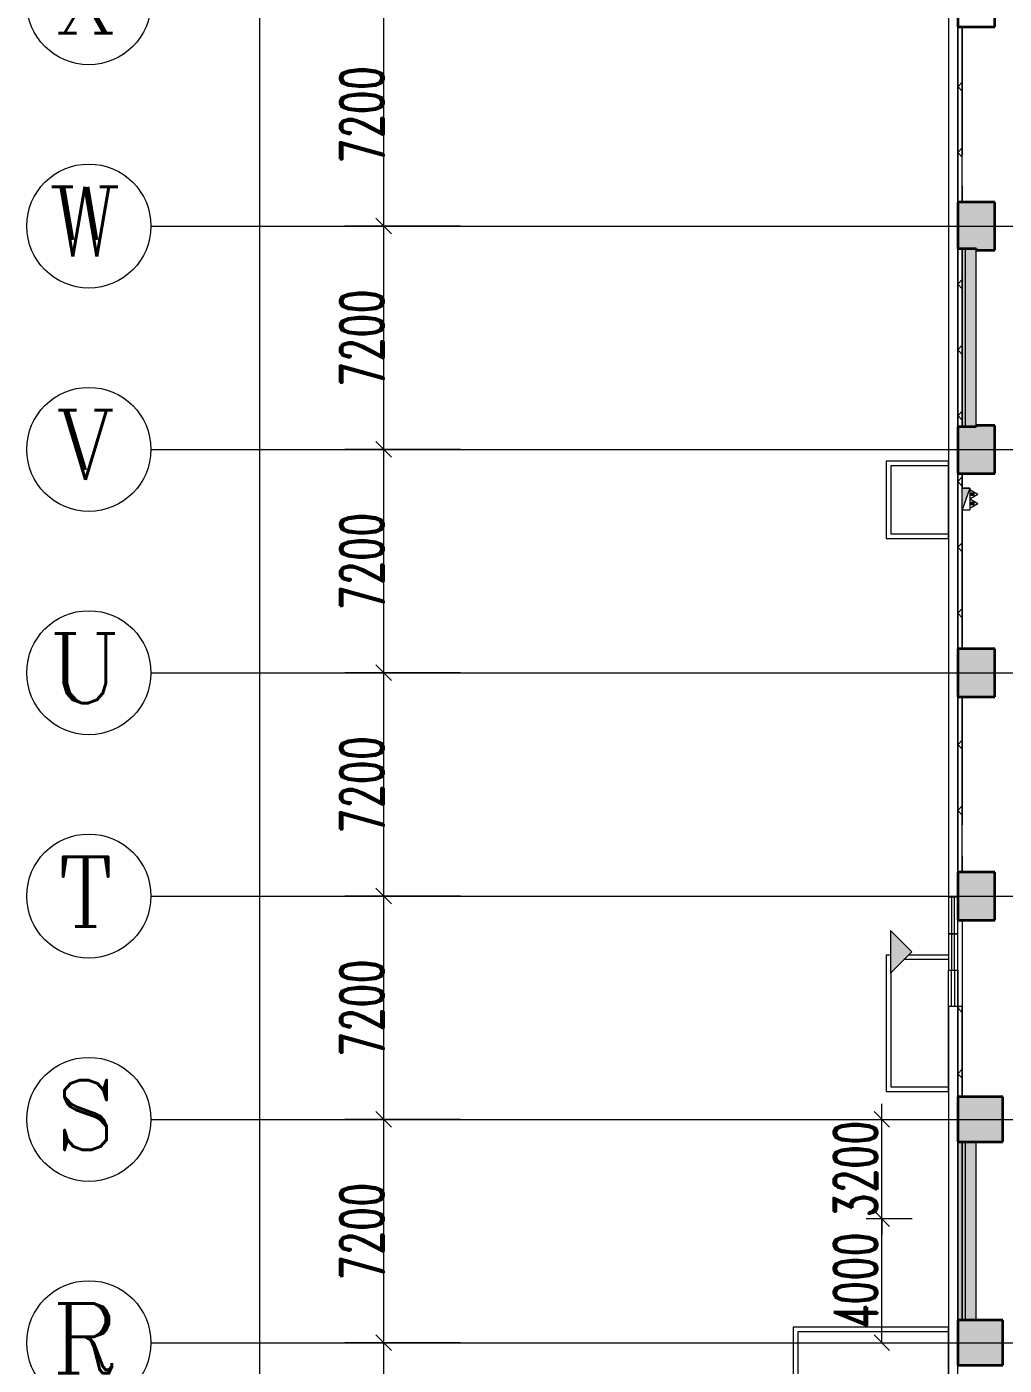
# Model space of a CAD drawing. Header units: millimetres. Extents: x -172041 to 399210, y -31706 to 192400.
# Drawn here: x -30000 to 1500, y 107275 to 150425 of the extents above; entities that cross this region are included whole.
import ezdxf

# ---------------------------------------------------------------- set-up
doc = ezdxf.new("R2010")
doc.units = ezdxf.units.MM
doc.linetypes.add('1_1', pattern=[2, 1, -1])
doc.linetypes.add('轴网线', pattern=[22.04, 18.38, -1.83, 0, -1.83])
doc.layers.get('0').update_dxf_attribs({"color": 8})
doc.layers.get('Defpoints').update_dxf_attribs({"color": 8})
for name, color, linetype, lineweight in [('A-ANNO-DIMS', 8, 'Continuous', 9), ('A-ANNO-NOTE', 8, 'Continuous', 5), ('A-DETL-GENF', 8, 'Continuous', 18), ('A-GENM', 8, 'Continuous', 5), ('A-GLAZ', 8, 'Continuous', 5), ('A-WALL', 8, 'Continuous', 5), ('A-WALL-FNSH', 8, 'Continuous', 9), ('A-WALL-PATT', 8, 'Continuous', 9), ('M-EQPM', 8, 'Continuous', 5), ('Q-CASE', 8, '1_1', 5), ('S-COLS', 8, 'Continuous', 5), ('S-GRID', 8, 'Continuous', 9), ('S-GRID-IDEN', 8, 'Continuous', 9)]:
    doc.layers.add(name, color=color, linetype=linetype, lineweight=lineweight)
doc.styles.add('RomanC', font='romanc__.ttf', dxfattribs={"height": 2250})
doc.styles.add('RomanD_3', font='romand__.ttf', dxfattribs={"width": 0.65, "height": 1400})
doc.dimstyles.new('对角线_-_1mm_仿宋', dxfattribs={"dimscale": 304.8, "dimtxt": 1405.004626, "dimasz": 1.64042, "dimexe": 1.64042, "dimexo": 0.0625, "dimgap": 0.492126, "dimtad": 1, "dimdec": 0, "dimzin": 0, "dimdsep": 46, "dimtxsty": 'RomanD_3', "dimblk1": 'OBLIQUE', "dimblk2": 'OBLIQUE', "dimsah": 1, "dimcen": 0.09, "dimazin": 0, "dimtfac": 1, "dimtdec": 4, "dimtix": 1, "dimtmove": 0, "dimatfit": 3, "dimfxl": 3.28084, "dimfxlon": 1, "dimtvp": 1, "dimtolj": 1, "dimtzin": 0, "dimlwd": 18, "dimlwe": 18, "dimarcsym": 2})
doc.dimstyles.new('第一_二道尺寸线', dxfattribs={"dimscale": 304.8, "dimtxt": 1405.004626, "dimasz": 1.64042, "dimexe": 4.10105, "dimexo": 0.0625, "dimgap": 0, "dimtad": 1, "dimdec": 0, "dimzin": 0, "dimdsep": 46, "dimtxsty": 'RomanD_3', "dimblk1": 'OBLIQUE', "dimblk2": 'OBLIQUE', "dimsah": 1, "dimcen": 0.09, "dimazin": 0, "dimtfac": 1, "dimtdec": 4, "dimtix": 1, "dimtmove": 0, "dimatfit": 3, "dimfxl": 8.2021, "dimfxlon": 1, "dimtvp": 1, "dimtolj": 1, "dimtzin": 0, "dimlwd": 18, "dimlwe": 18, "dimarcsym": 2})
pattern_1 = [(45, (-5e-09, 2e-10), (-1060.66, 1060.66), []), (135, (-5e-09, 2e-10), (-1060.66, -1060.66), [])]

# ---------------------------------------------------------------- blocks, each defined once
blk = doc.blocks.new('X-ST-F3-02-C-001_HLP2_rvt-1-LAY-2F-1_500-A')
at = {"layer": 'S-COLS', "true_color": 0xc0c0c0}
for points in [[(700, 143225), (1200, 143225), (1200, 144775), (0, 144775), (0, 143275), (600, 143275), (600, 143225)], [(1200, 136025), (1200, 137575), (600, 137575), (600, 137525), (0, 137525), (0, 136025), (600, 136025)], [(150, 128825), (1200, 128825), (1200, 130375), (0, 130375), (0, 128825), (123, 128825)], [(150, 121625), (1200, 121625), (1200, 123175), (0, 123175), (0, 121625)], [(190, 114475), (1450, 114475), (1450, 115925), (0, 115925), (0, 114475)], [(0, 107275), (1450, 107275), (1450, 108725), (0, 108725), (0, 108000)]]:
    blk.add_hatch(color=9, dxfattribs=at).paths.add_polyline_path(points, flags=0)
at = {"layer": 'S-COLS', "color": 7, "lineweight": 35}
for p, q in [((0, 151975), (0, 150425)), ((1200, 150425), (1200, 151975)), ((0, 150425), (1200, 150425)), ((1200, 144775), (0, 144775)), ((0, 144775), (0, 143275)), ((1200, 143225), (1200, 144775)), ((0, 143275), (600, 143275)), ((600, 143275), (600, 143225)), ((600, 143225), (1200, 143225)), ((600, 137525), (0, 137525)), ((0, 137525), (0, 136025)), ((1200, 137575), (600, 137575)), ((600, 137575), (600, 137525)), ((1200, 136025), (1200, 137575)), ((0, 136025), (1200, 136025)), ((1200, 130375), (0, 130375)), ((0, 130375), (0, 128825)), ((1200, 128825), (1200, 130375)), ((0, 128825), (1200, 128825)), ((1200, 123175), (0, 123175)), ((0, 123175), (0, 121625)), ((1200, 121625), (1200, 123175)), ((0, 121625), (1200, 121625)), ((1450, 115925), (0, 115925)), ((0, 115925), (0, 114475)), ((1450, 114475), (1450, 115925)), ((0, 114475), (1450, 114475)), ((1450, 108725), (0, 108725)), ((0, 108725), (0, 107275)), ((1450, 107275), (1450, 108725)), ((0, 107275), (1450, 107275))]:
    blk.add_line(p, q, dxfattribs=at)
blk = doc.blocks.new('混凝土雨棚1 - 混凝土雨棚-500x5500-4380737-LAY-2F-1_500-A')
at = {"layer": 'Q-CASE'}
for p, q in [((25700, 5000), (-25700, 5000)), ((25700, 0), (25700, 5000))]:
    blk.add_line(p, q, dxfattribs=at)
at = {"layer": 'Q-CASE', "linetype": 'Continuous'}
for p, q in [((25700, 5000), (-25700, 5000)), ((25550, 4850), (-25550, 4850)), ((25550, 0), (25550, 4850)), ((25700, 0), (25700, 5000)), ((-3640, 0), (25700, 0))]:
    blk.add_line(p, q, dxfattribs=at)
blk = doc.blocks.new('混凝土雨棚1 - 混凝土雨棚-300mm-2000 2-4859310-LAY-2F-1_500-A')
at = {"layer": 'Q-CASE'}
for p, q in [((2200, 2000), (-2200, 2000)), ((-2200, 2000), (-2200, 0)), ((2200, 1870), (2200, 2000)), ((2200, 1), (2200, 1281))]:
    blk.add_line(p, q, dxfattribs=at)
at = {"layer": 'Q-CASE', "linetype": 'Continuous'}
for p, q in [((2200, 2000), (-2200, 2000)), ((-2200, 2000), (-2200, 0)), ((1631, 1850), (-2050, 1850)), ((-2050, 1850), (-2050, 0)), ((2200, 1870), (2200, 2000)), ((2050, 1), (2050, 1431)), ((2200, 1), (2200, 1281)), ((-2200, 0), (540, 0))]:
    blk.add_line(p, q, dxfattribs=at)
blk = doc.blocks.new('三列窗 - XC3612_A_-V49-LAY-2F-1_500-A')
at = {"layer": 'A-GLAZ'}
for p, q in [((-1760, -150), (-1760, 150)), ((-1760, 150), (-587, 150)), ((-1760, 50), (-587, 50)), ((-587, 150), (-587, -150)), ((587, 150), (-587, 150)), ((-587, 150), (-587, -150)), ((587, 50), (-587, 50)), ((587, 150), (587, -150)), ((1760, 150), (587, 150)), ((587, -150), (587, 150)), ((1760, 50), (587, 50)), ((1760, -150), (1760, 150)), ((-587, -50), (-1760, -50)), ((-587, -150), (-1760, -150)), ((-587, -50), (587, -50)), ((-587, -150), (587, -150)), ((587, -50), (1760, -50)), ((587, -150), (1025, -150))]:
    blk.add_line(p, q, dxfattribs=at)
blk = doc.blocks.new('室内消火栓箱_带灭火器__左右式_ - SG24D65-P-V58-LAY-2F-1_500-A')
at = {"layer": 'A-DETL-GENF', "lineweight": 5}
blk.add_hatch(color=256, dxfattribs=at).paths.add_polyline_path([(350, 0), (-350, 240), (-350, 0), (50, 0)], flags=0)
h = blk.add_hatch(color=256, dxfattribs=at)
h.paths.add_polyline_path([(195, 280), (195, 370), (105, 370), (105, 280)], flags=0)
h.paths.add_polyline_path([(-105, 370), (-195, 370), (-195, 280), (-105, 280)], flags=0)
for p, q in [((-300, 240), (-150, 500)), ((0, 240), (-150, 500)), ((0, 240), (150, 500)), ((300, 240), (150, 500)), ((-350, 240), (350, 240)), ((-350, 240), (350, 0)), ((-350, 240), (-350, 0)), ((-350, 240), (350, 0)), ((-350, 0), (-350, 240)), ((-195, 370), (-105, 370)), ((-195, 280), (-195, 370)), ((-105, 280), (-195, 280)), ((-105, 370), (-105, 280)), ((105, 280), (105, 370)), ((105, 370), (195, 370)), ((195, 280), (105, 280)), ((195, 370), (195, 280)), ((350, 0), (-350, 0)), ((350, 0), (-350, 0))]:
    blk.add_line(p, q, dxfattribs=at)
at = {"layer": 'M-EQPM'}
blk.add_line((350, 0), (350, 240), dxfattribs=at)
blk = doc.blocks.new('混凝土雨棚1 - 混凝土雨棚-300mm-2000 2-4311659-LAY-2F-1_500-A')
at = {"layer": 'Q-CASE'}
for p, q in [((1250, 2000), (-1250, 2000)), ((-1250, 2000), (-1250, 0)), ((1250, 0), (1250, 2000))]:
    blk.add_line(p, q, dxfattribs=at)
at = {"layer": 'Q-CASE', "linetype": 'Continuous'}
for p, q in [((1250, 2000), (-1250, 2000)), ((-1250, 2000), (-1250, 0)), ((1100, 1850), (-1100, 1850)), ((-1100, 1850), (-1100, 0)), ((1100, 0), (1100, 1850)), ((1250, 0), (1250, 2000)), ((-1250, 0), (1250, 0))]:
    blk.add_line(p, q, dxfattribs=at)
blk = doc.blocks.new('单扇固定窗 - C1212-V67-LAY-2F-1_500-A')
at = {"layer": 'A-GLAZ'}
for p, q in [((-590, -55), (-500, -55)), ((500, -55), (590, -55))]:
    blk.add_line(p, q, dxfattribs=at)
blk = doc.blocks.new('轴网 - 宽度系数 1_0-670626-LAY-2F-1_500-A')
at = {"layer": 'S-GRID-IDEN'}
blk.add_circle((0, 0), 4, dxfattribs=at)
blk = doc.blocks.new('_Oblique')
at = {"color": 0, "linetype": 'ByBlock', "lineweight": -2}
blk.add_line((-0.5, -0.5), (0.5, 0.5), dxfattribs=at)
blk = doc.blocks.new('DIMBLOCK3-LAY-2F-1_500-A')
at = {"layer": 'A-ANNO-DIMS', "color": 0, "lineweight": 18, "transparency": 16777216}
for p, q in [((-1465, 112000), (-2946, 112000)), ((-2446, 108000), (-2446, 112000)), ((-3427, 108000), (-1946, 108000))]:
    blk.add_line(p, q, dxfattribs=at)
at = {"layer": 'Defpoints', "color": 0, "transparency": 16777216}
for p in [(-2446, 112000), (-1446, 112000), (-3446, 108000)]:
    blk.add_point(p, dxfattribs=at)
at = {"layer": 'A-ANNO-DIMS', "color": 0, "lineweight": 18, "transparency": 16777216, "xscale": 500.0000000000001, "yscale": 500.0000000000001, "zscale": 500.0000000000001}
for p, rotation in [((-2446, 112000), 90), ((-2446, 108000), 270)]:
    blk.add_blockref('_Oblique', p, dxfattribs=dict(at, rotation=rotation))
at = {"layer": 'A-ANNO-DIMS', "color": 0, "lineweight": 18, "transparency": 16777216, "insert": (-3296, 110000), "char_height": 1400, "width": 3890.78, "attachment_point": 5, "rotation": 90, "style": 'RomanD_3'}
blk.add_mtext('\\A1;4000', dxfattribs=at)
blk = doc.blocks.new('DIMBLOCK4-LAY-2F-1_500-A')
at = {"layer": 'A-ANNO-DIMS', "color": 0, "lineweight": 18, "transparency": 16777216}
for p, q in [((-2446, 115200), (-2446, 115700)), ((-3427, 115200), (-1946, 115200)), ((-2446, 112000), (-2446, 115200)), ((-1465, 112000), (-2946, 112000)), ((-2446, 112000), (-2446, 111500))]:
    blk.add_line(p, q, dxfattribs=at)
at = {"layer": 'Defpoints', "color": 0, "transparency": 16777216}
for p in [(-3446, 115200), (-2446, 115200), (-1446, 112000)]:
    blk.add_point(p, dxfattribs=at)
at = {"layer": 'A-ANNO-DIMS', "color": 0, "lineweight": 18, "transparency": 16777216, "xscale": 500.0000000000001, "yscale": 500.0000000000001, "zscale": 500.0000000000001}
for p, rotation in [((-2446, 115200), 270), ((-2446, 112000), 90)]:
    blk.add_blockref('_Oblique', p, dxfattribs=dict(at, rotation=rotation))
at = {"layer": 'A-ANNO-DIMS', "color": 0, "lineweight": 18, "transparency": 16777216, "insert": (-3296, 113600), "char_height": 1400, "width": 3890.78, "attachment_point": 5, "rotation": 90, "style": 'RomanD_3'}
blk.add_mtext('\\A1;3200', dxfattribs=at)
blk = doc.blocks.new('DIMBLOCK39-LAY-2F-1_500-A')
at = {"layer": 'A-ANNO-DIMS', "color": 0, "lineweight": 18, "transparency": 16777216}
for p, q in [((-16019.05, 151200), (-19750, 151200)), ((-18500, 151200), (-18500, 144000)), ((-16019.05, 144000), (-19750, 144000))]:
    blk.add_line(p, q, dxfattribs=at)
at = {"layer": 'Defpoints', "color": 0, "transparency": 16777216}
for p in [(-16000, 151200), (-18500, 144000), (-16000, 144000)]:
    blk.add_point(p, dxfattribs=at)
at = {"layer": 'A-ANNO-DIMS', "color": 0, "lineweight": 18, "transparency": 16777216, "xscale": 500.0000000000001, "yscale": 500.0000000000001, "zscale": 500.0000000000001}
for p, rotation in [((-18500, 151200), 90), ((-18500, 144000), 270)]:
    blk.add_blockref('_Oblique', p, dxfattribs=dict(at, rotation=rotation))
at = {"layer": 'A-ANNO-DIMS', "color": 0, "lineweight": 18, "transparency": 16777216, "insert": (-19200, 147600), "char_height": 1400, "width": 3890.782, "attachment_point": 5, "rotation": 90, "style": 'RomanD_3'}
blk.add_mtext('\\A1;7200', dxfattribs=at)
blk = doc.blocks.new('DIMBLOCK40-LAY-2F-1_500-A')
at = {"layer": 'A-ANNO-DIMS', "color": 0, "lineweight": 18, "transparency": 16777216}
for p, q in [((-16019.05, 144000), (-19750, 144000)), ((-18500, 144000), (-18500, 136800)), ((-16019.05, 136800), (-19750, 136800))]:
    blk.add_line(p, q, dxfattribs=at)
at = {"layer": 'Defpoints', "color": 0, "transparency": 16777216}
for p in [(-16000, 144000), (-18500, 136800), (-16000, 136800)]:
    blk.add_point(p, dxfattribs=at)
at = {"layer": 'A-ANNO-DIMS', "color": 0, "lineweight": 18, "transparency": 16777216, "xscale": 500.0000000000001, "yscale": 500.0000000000001, "zscale": 500.0000000000001}
for p, rotation in [((-18500, 144000), 90), ((-18500, 136800), 270)]:
    blk.add_blockref('_Oblique', p, dxfattribs=dict(at, rotation=rotation))
at = {"layer": 'A-ANNO-DIMS', "color": 0, "lineweight": 18, "transparency": 16777216, "insert": (-19200, 140400), "char_height": 1400, "width": 3890.782, "attachment_point": 5, "rotation": 90, "style": 'RomanD_3'}
blk.add_mtext('\\A1;7200', dxfattribs=at)
blk = doc.blocks.new('DIMBLOCK41-LAY-2F-1_500-A')
at = {"layer": 'A-ANNO-DIMS', "color": 0, "lineweight": 18, "transparency": 16777216}
for p, q in [((-16019.05, 136800), (-19750, 136800)), ((-18500, 136800), (-18500, 129600)), ((-16019.05, 129600), (-19750, 129600))]:
    blk.add_line(p, q, dxfattribs=at)
at = {"layer": 'Defpoints', "color": 0, "transparency": 16777216}
for p in [(-16000, 136800), (-18500, 129600), (-16000, 129600)]:
    blk.add_point(p, dxfattribs=at)
at = {"layer": 'A-ANNO-DIMS', "color": 0, "lineweight": 18, "transparency": 16777216, "xscale": 500.0000000000001, "yscale": 500.0000000000001, "zscale": 500.0000000000001}
for p, rotation in [((-18500, 136800), 90), ((-18500, 129600), 270)]:
    blk.add_blockref('_Oblique', p, dxfattribs=dict(at, rotation=rotation))
at = {"layer": 'A-ANNO-DIMS', "color": 0, "lineweight": 18, "transparency": 16777216, "insert": (-19200, 133200), "char_height": 1400, "width": 3890.782, "attachment_point": 5, "rotation": 90, "style": 'RomanD_3'}
blk.add_mtext('\\A1;7200', dxfattribs=at)
blk = doc.blocks.new('DIMBLOCK42-LAY-2F-1_500-A')
at = {"layer": 'A-ANNO-DIMS', "color": 0, "lineweight": 18, "transparency": 16777216}
for p, q in [((-16019.05, 129600), (-19750, 129600)), ((-18500, 129600), (-18500, 122400)), ((-16019.05, 122400), (-19750, 122400))]:
    blk.add_line(p, q, dxfattribs=at)
at = {"layer": 'Defpoints', "color": 0, "transparency": 16777216}
for p in [(-16000, 129600), (-18500, 122400), (-16000, 122400)]:
    blk.add_point(p, dxfattribs=at)
at = {"layer": 'A-ANNO-DIMS', "color": 0, "lineweight": 18, "transparency": 16777216, "xscale": 500.0000000000001, "yscale": 500.0000000000001, "zscale": 500.0000000000001}
for p, rotation in [((-18500, 129600), 90), ((-18500, 122400), 270)]:
    blk.add_blockref('_Oblique', p, dxfattribs=dict(at, rotation=rotation))
at = {"layer": 'A-ANNO-DIMS', "color": 0, "lineweight": 18, "transparency": 16777216, "insert": (-19200, 126000), "char_height": 1400, "width": 3890.782, "attachment_point": 5, "rotation": 90, "style": 'RomanD_3'}
blk.add_mtext('\\A1;7200', dxfattribs=at)
blk = doc.blocks.new('DIMBLOCK43-LAY-2F-1_500-A')
at = {"layer": 'A-ANNO-DIMS', "color": 0, "lineweight": 18, "transparency": 16777216}
for p, q in [((-16019.05, 122400), (-19750, 122400)), ((-18500, 122400), (-18500, 115200)), ((-16019.05, 115200), (-19750, 115200))]:
    blk.add_line(p, q, dxfattribs=at)
at = {"layer": 'Defpoints', "color": 0, "transparency": 16777216}
for p in [(-16000, 122400), (-18500, 115200), (-16000, 115200)]:
    blk.add_point(p, dxfattribs=at)
at = {"layer": 'A-ANNO-DIMS', "color": 0, "lineweight": 18, "transparency": 16777216, "xscale": 500.0000000000001, "yscale": 500.0000000000001, "zscale": 500.0000000000001}
for p, rotation in [((-18500, 122400), 90), ((-18500, 115200), 270)]:
    blk.add_blockref('_Oblique', p, dxfattribs=dict(at, rotation=rotation))
at = {"layer": 'A-ANNO-DIMS', "color": 0, "lineweight": 18, "transparency": 16777216, "insert": (-19200, 118800), "char_height": 1400, "width": 3890.782, "attachment_point": 5, "rotation": 90, "style": 'RomanD_3'}
blk.add_mtext('\\A1;7200', dxfattribs=at)
blk = doc.blocks.new('DIMBLOCK44-LAY-2F-1_500-A')
at = {"layer": 'A-ANNO-DIMS', "color": 0, "lineweight": 18, "transparency": 16777216}
for p, q in [((-16019.05, 115200), (-19750, 115200)), ((-18500, 115200), (-18500, 108000)), ((-16019.05, 108000), (-19750, 108000))]:
    blk.add_line(p, q, dxfattribs=at)
at = {"layer": 'Defpoints', "color": 0, "transparency": 16777216}
for p in [(-16000, 115200), (-18500, 108000), (-16000, 108000)]:
    blk.add_point(p, dxfattribs=at)
at = {"layer": 'A-ANNO-DIMS', "color": 0, "lineweight": 18, "transparency": 16777216, "xscale": 500.0000000000001, "yscale": 500.0000000000001, "zscale": 500.0000000000001}
for p, rotation in [((-18500, 115200), 90), ((-18500, 108000), 270)]:
    blk.add_blockref('_Oblique', p, dxfattribs=dict(at, rotation=rotation))
at = {"layer": 'A-ANNO-DIMS', "color": 0, "lineweight": 18, "transparency": 16777216, "insert": (-19200, 111600), "char_height": 1400, "width": 3890.782, "attachment_point": 5, "rotation": 90, "style": 'RomanD_3'}
blk.add_mtext('\\A1;7200', dxfattribs=at)
blk = doc.blocks.new('DIMBLOCK45-LAY-2F-1_500-A')
at = {"layer": 'A-ANNO-DIMS', "color": 0, "lineweight": 18, "transparency": 16777216}
for p, q in [((-16019.05, 108000), (-19750, 108000)), ((-18500, 108000), (-18500, 100800)), ((-16019.05, 100800), (-19750, 100800))]:
    blk.add_line(p, q, dxfattribs=at)
at = {"layer": 'Defpoints', "color": 0, "transparency": 16777216}
for p in [(-16000, 108000), (-18500, 100800), (-16000, 100800)]:
    blk.add_point(p, dxfattribs=at)
at = {"layer": 'A-ANNO-DIMS', "color": 0, "lineweight": 18, "transparency": 16777216, "xscale": 500.0000000000001, "yscale": 500.0000000000001, "zscale": 500.0000000000001}
for p, rotation in [((-18500, 108000), 90), ((-18500, 100800), 270)]:
    blk.add_blockref('_Oblique', p, dxfattribs=dict(at, rotation=rotation))
at = {"layer": 'A-ANNO-DIMS', "color": 0, "lineweight": 18, "transparency": 16777216, "insert": (-19200, 104400), "char_height": 1400, "width": 3890.782, "attachment_point": 5, "rotation": 90, "style": 'RomanD_3'}
blk.add_mtext('\\A1;7200', dxfattribs=at)
blk = doc.blocks.new('DIMBLOCK127-LAY-2F-1_500-A')
at = {"layer": 'A-ANNO-DIMS', "color": 0, "lineweight": 18, "transparency": 16777216}
for p, q in [((-20019.05, 159050), (-23750, 159050)), ((-22500, 159050), (-22500, -650)), ((-20019.05, -650), (-23750, -650))]:
    blk.add_line(p, q, dxfattribs=at)
at = {"layer": 'Defpoints', "color": 0, "transparency": 16777216}
for p in [(-20000, 159050), (-22500, -650), (-20000, -650)]:
    blk.add_point(p, dxfattribs=at)
at = {"layer": 'A-ANNO-DIMS', "color": 0, "lineweight": 18, "transparency": 16777216, "xscale": 500.0000000000001, "yscale": 500.0000000000001, "zscale": 500.0000000000001}
for p, rotation in [((-22500, 159050), 90), ((-22500, -650), 270)]:
    blk.add_blockref('_Oblique', p, dxfattribs=dict(at, rotation=rotation))
at = {"layer": 'A-ANNO-DIMS', "color": 0, "lineweight": 18, "transparency": 16777216, "insert": (-23200, 79200), "char_height": 1400, "width": 5836.1731, "attachment_point": 5, "rotation": 90, "style": 'RomanD_3'}
blk.add_mtext('\\A1;159700', dxfattribs=at)

msp = doc.modelspace()

# ---------------------------------------------------------------- hatches: boundary and pattern name
at = {"layer": 'A-ANNO-NOTE'}
msp.add_hatch(color=256, dxfattribs=at).paths.add_polyline_path([(-2170, 119910.7), (-1480.7, 120600), (-2170, 121289.3)], flags=0)
at = {"layer": 'A-WALL-PATT', "lineweight": 5}
h = msp.add_hatch(dxfattribs=at)
h.set_pattern_fill('FP_12', color=256, style=0, pattern_type=2)
h.set_pattern_definition(pattern_1)
h.paths.add_polyline_path([(143.6, 101575), (150, 101575), (150, 107275), (0, 107275), (0, 101575), (10.7, 101575)], flags=0)
h.paths.add_polyline_path([(150, 115925), (150, 118840), (0, 118840), (0, 115925), (24.2, 115925)], flags=0)
h.paths.add_polyline_path([(150, 123175), (150, 128825), (0, 128825), (0, 123175), (146.6, 123175)], flags=0)
h.paths.add_polyline_path([(116.5, 130375), (150, 130375), (150, 136025), (0, 136025), (0, 130375)], flags=0)
h.paths.add_polyline_path([(86.6, 137525), (150, 137525), (150, 143275), (0, 143275), (0, 137525)], flags=0)
h.paths.add_polyline_path([(0, 144775), (150, 144775), (150, 150425), (0, 150425), (0, 147590.5)], flags=0)
h.paths.add_polyline_path([(26.2, 151975), (150, 151975), (150, 156950), (0, 156950), (0, 151975)], flags=0)
for points in [[(600, 137525), (600, 143275), (150, 143275), (150, 137525)], [(0, 108725), (600, 108725), (600, 114475), (0, 114475)]]:
    msp.add_hatch(color=256, dxfattribs=at).paths.add_polyline_path(points, flags=0)
h = msp.add_hatch(dxfattribs=at)
h.set_pattern_fill('FP_12', color=256, style=0, pattern_type=2)
h.set_pattern_definition(pattern_1)
h.paths.add_polyline_path([(600, 135925), (1300, 135925), (1300, 136025), (250, 136025), (251.1, 135925)], flags=0)

# ---------------------------------------------------------------- linework, layer by layer
at = {"layer": 'A-ANNO-NOTE', "lineweight": 18}
for p, q in [((-1480.7, 120600), (-2170, 121289.3)), ((-2170, 121289.3), (-2170, 119910.7)), ((-2170, 119910.7), (-1480.7, 120600))]:
    msp.add_line(p, q, dxfattribs=at)
at = {"layer": 'A-WALL', "lineweight": 9}
for p, q in [((0, 144775), (0, 150425)), ((0, 150425), (0, 144775)), ((150, 144775), (150, 150425)), ((0, 143275), (0, 137525)), ((0, 137525), (0, 143275)), ((0, 143275), (0, 137525)), ((150, 137525), (150, 143275)), ((600, 137575), (600, 143225)), ((0, 130375), (0, 136025)), ((0, 136025), (0, 130375)), ((150, 135554), (150, 136025)), ((150, 130375), (150, 134854)), ((0, 123175), (0, 128825)), ((0, 128825), (0, 123175)), ((150, 123175), (150, 128825)), ((0, 115925), (0, 118840)), ((0, 118840), (0, 115925)), ((150, 118840), (1, 118840)), ((150, 115925), (150, 118840)), ((0, 114475), (0, 108725)), ((0, 108725), (0, 114475)), ((0, 114475), (0, 108725)), ((150, 108725), (150, 114475)), ((600, 108725), (600, 114475))]:
    msp.add_line(p, q, dxfattribs=at)
at = {"layer": 'A-WALL'}
for p, q in [((150, 150425), (150, 146400)), ((150, 145200), (150, 144775)), ((150, 143275), (150, 137525)), ((250, 137525), (250, 143275)), ((150, 136025), (150, 135554)), ((150, 134854), (150, 130375)), ((150, 128825), (150, 124800)), ((150, 123600), (150, 123175)), ((150, 121625), (150, 115925)), ((150, 114475), (150, 108725)), ((250, 108725), (250, 114475))]:
    msp.add_line(p, q, dxfattribs=at)
at = {"layer": 'A-WALL-FNSH', "lineweight": 5}
for p, q in [((-300, 159050), (-300, 122360)), ((-300, 118840), (-300, 79160))]:
    msp.add_line(p, q, dxfattribs=at)
at = {"layer": 'S-GRID', "linetype": '轴网线'}
for p, q in [((0, -17706.2), (0, 174400)), ((-16000, 144000), (308800, 144000)), ((-16000, 136800), (308800, 136800)), ((-16000, 129600), (308800, 129600)), ((-16000, 122400), (308800, 122400)), ((-16000, 115200), (308800, 115200)), ((-16000, 108000), (308800, 108000))]:
    msp.add_line(p, q, dxfattribs=at)
at = {"layer": 'S-GRID'}
for p, q in [((-26000, 144000), (-16000, 144000)), ((-26000, 136800), (-16000, 136800)), ((-26000, 129600), (-16000, 129600)), ((-26000, 122400), (-16000, 122400)), ((-26000, 115200), (-16000, 115200)), ((-26000, 108000), (-16000, 108000))]:
    msp.add_line(p, q, dxfattribs=at)

# ---------------------------------------------------------------- block references
at = {"lineweight": 5}
msp.add_blockref('X-ST-F3-02-C-001_HLP2_rvt-1-LAY-2F-1_500-A', (0, 0), dxfattribs=at)
at = {"layer": 'A-GENM', "rotation": 89.99999999999993}
for name, p in [('混凝土雨棚1 - 混凝土雨棚-300mm-2000 2-4311659-LAY-2F-1_500-A', (-300, 135175)), ('混凝土雨棚1 - 混凝土雨棚-300mm-2000 2-4859310-LAY-2F-1_500-A', (-300, 118300)), ('混凝土雨棚1 - 混凝土雨棚-500x5500-4380737-LAY-2F-1_500-A', (-300, 82800))]:
    msp.add_blockref(name, p, dxfattribs=at)
at = {"layer": 'A-GLAZ'}
for name, p, rotation in [('单扇固定窗 - C1212-V67-LAY-2F-1_500-A', (205, 145800), 270), ('单扇固定窗 - C1212-V67-LAY-2F-1_500-A', (205, 124200), 270), ('三列窗 - XC3612_A_-V49-LAY-2F-1_500-A', (-150, 120600), 89.99999999999973)]:
    msp.add_blockref(name, p, dxfattribs=dict(at, rotation=rotation))
at = {"layer": 'M-EQPM', "rotation": 269.9999999999999}
msp.add_blockref('室内消火栓箱_带灭火器__左右式_ - SG24D65-P-V58-LAY-2F-1_500-A', (150, 135204), dxfattribs=at)
at = {"layer": 'S-GRID-IDEN', "xscale": 499.9999999999995, "yscale": 499.9999999999995, "zscale": 499.9999999999995, "rotation": 269.9999999999994}
for p in [(-28000, 151200), (-28000, 144000), (-28000, 136800), (-28000, 129600), (-28000, 122400), (-28000, 115200), (-28000, 108000)]:
    msp.add_blockref('轴网 - 宽度系数 1_0-670626-LAY-2F-1_500-A', p, dxfattribs=at)

# ---------------------------------------------------------------- texts
at = {"layer": 'S-GRID-IDEN', "char_height": 2250, "attachment_point": 1, "style": 'RomanC'}
for s, insert, width in [('\\fRomanC|b0|i0|c134|p2|;X', (-29069, 152467), 2565.4), ('\\fRomanC|b0|i0|c134|p2|;W', (-29284, 145267), 3086.497), ('\\fRomanC|b0|i0|c134|p2|;V', (-29069, 138067), 2565.4), ('\\fRomanC|b0|i0|c134|p2|;U', (-29284, 130867), 3086.497), ('\\fRomanC|b0|i0|c134|p2|;T', (-29019, 123667), 2445.147), ('\\fRomanC|b0|i0|c134|p2|;S', (-29069, 116467), 2565.4), ('\\fRomanC|b0|i0|c134|p2|;R', (-29184, 109267), 2845.991)]:
    msp.add_mtext(s, dxfattribs=dict(at, insert=insert, width=width))

# ---------------------------------------------------------------- dimensions: what is measured, and where the dimension line sits
at = {"layer": 'A-ANNO-DIMS', "lineweight": 18}
for base, p1, p2, dimstyle, override, picture, middle in [((-22500, -650), (-20000, 159050), (-20000, -650), '第一_二道尺寸线', {"dimpost": '<>', "dimfxl": 159700}, 'DIMBLOCK127-LAY-2F-1_500-A', (-23200, 79200)), ((-18500, 144000), (-16000, 151200), (-16000, 144000), '第一_二道尺寸线', {"dimpost": '<>', "dimfxl": 7200}, 'DIMBLOCK39-LAY-2F-1_500-A', (-19200, 147600)), ((-18500, 136800), (-16000, 144000), (-16000, 136800), '第一_二道尺寸线', {"dimpost": '<>', "dimfxl": 7200}, 'DIMBLOCK40-LAY-2F-1_500-A', (-19200, 140400)), ((-18500, 129600), (-16000, 136800), (-16000, 129600), '第一_二道尺寸线', {"dimpost": '<>', "dimfxl": 7200}, 'DIMBLOCK41-LAY-2F-1_500-A', (-19200, 133200)), ((-18500, 122400), (-16000, 129600), (-16000, 122400), '第一_二道尺寸线', {"dimpost": '<>', "dimfxl": 7200}, 'DIMBLOCK42-LAY-2F-1_500-A', (-19200, 126000)), ((-18500, 115200), (-16000, 122400), (-16000, 115200), '第一_二道尺寸线', {"dimpost": '<>', "dimfxl": 7200}, 'DIMBLOCK43-LAY-2F-1_500-A', (-19200, 118800)), ((-2446.2, 115200), (-1446.2, 112000), (-3446.2, 115200), '对角线_-_1mm_仿宋', {"dimpost": '<>', "dimfxl": 3773.592453}, 'DIMBLOCK4-LAY-2F-1_500-A', (-3296.2, 113600)), ((-18500, 108000), (-16000, 115200), (-16000, 108000), '第一_二道尺寸线', {"dimpost": '<>', "dimfxl": 7200}, 'DIMBLOCK44-LAY-2F-1_500-A', (-19200, 111600)), ((-2446.2, 112000), (-3446.2, 108000), (-1446.2, 112000), '对角线_-_1mm_仿宋', {"dimpost": '<>', "dimfxl": 4472.135955}, 'DIMBLOCK3-LAY-2F-1_500-A', (-3296.2, 110000)), ((-18500, 100800), (-16000, 108000), (-16000, 100800), '第一_二道尺寸线', {"dimpost": '<>', "dimfxl": 7200}, 'DIMBLOCK45-LAY-2F-1_500-A', (-19200, 104400))]:
    dim = msp.add_linear_dim(base=base, p1=p1, p2=p2, angle=90, dimstyle=dimstyle, override=override, dxfattribs=at)
    dim.commit()
    dim.dimension.update_dxf_attribs({"geometry": picture, "text_midpoint": middle})

doc.saveas('drawing.dxf')
